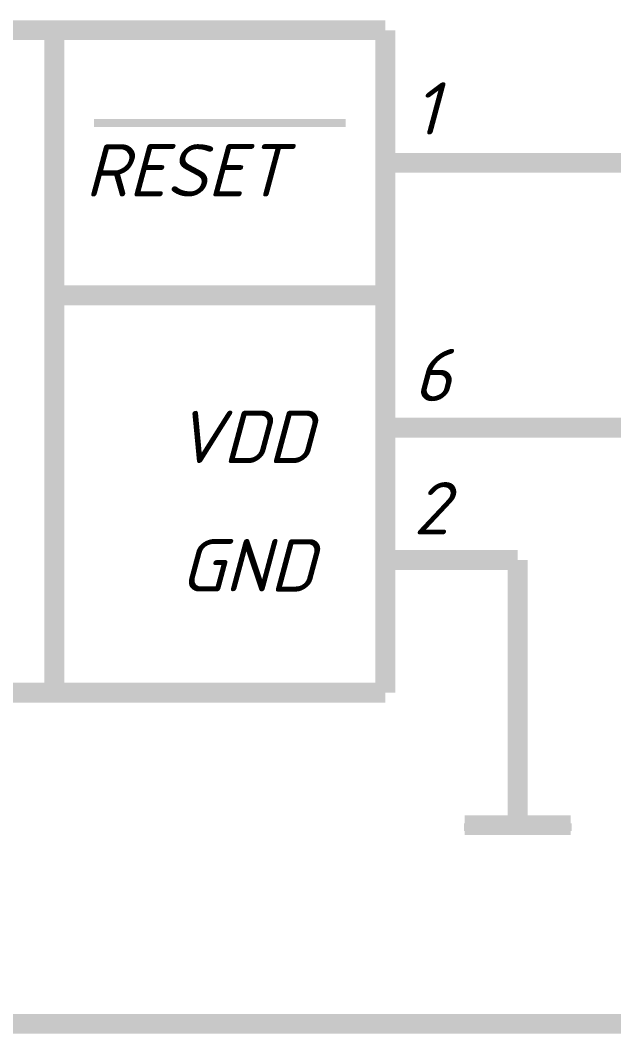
# Model space of a CAD drawing. Header units: inches. Extents: x 0 to 841, y 0 to 594.
# Drawn here: x 278.73 to 301.14, y 429.62 to 467.87 of the extents above; entities that cross this region are included whole.
import ezdxf

# ---------------------------------------------------------------- set-up
doc = ezdxf.new("R2010")
doc.units = ezdxf.units.IN
doc.layers.add('Sheet', color=255, linetype='Continuous')
doc.styles.get("Standard").update_dxf_attribs({"font": 'isocpeui.ttf'})

msp = doc.modelspace()

# ---------------------------------------------------------------- linework, layer by layer
at = {"layer": 'Sheet'}
for points in [[(292.513, 467.499, 0.749, 0.749, 0), (257.512, 467.499, 0.749, 0.749, 0)], [(280.015, 467.499, 0.749, 0.749, 0), (280.015, 442.49, 0.749, 0.749, 0)], [(292.513, 442.49, 0.749, 0.749, 0), (292.513, 467.499, 0.749, 0.749, 0)], [(281.509, 463.995, 0.3, 0.3, 0), (291.008, 463.995, 0.3, 0.3, 0)], [(232.517, 462.49, 0.749, 0.749, 0), (212.518, 462.49, 0.749, 0.749, 0), (212.518, 429.992, 0.749, 0.749, 0), (350.005, 429.992, 0.749, 0.749, 0)], [(292.513, 462.49, 0.749, 0.749, 0), (297.51, 462.49, 0.749, 0.749, 0)], [(292.513, 462.49, 0.3, 0.3, 0), (297.51, 462.49, 0.3, 0.3, 0)], [(297.51, 462.49, 0.749, 0.749, 0), (302.518, 462.49, 0.749, 0.749, 0)], [(292.513, 457.493, 0.749, 0.749, 0), (280.015, 457.493, 0.749, 0.749, 0)], [(292.513, 452.496, 0.749, 0.749, 0), (297.51, 452.496, 0.749, 0.749, 0)], [(292.513, 452.496, 0.3, 0.3, 0), (297.51, 452.496, 0.3, 0.3, 0)], [(312.512, 452.496, 0.749, 0.749, 0), (307.515, 452.496, 0.749, 0.749, 0), (297.51, 452.496, 0.749, 0.749, 0)], [(292.513, 447.499, 0.749, 0.749, 0), (297.51, 447.499, 0.749, 0.749, 0)], [(292.513, 447.499, 0.3, 0.3, 0), (297.51, 447.499, 0.3, 0.3, 0)], [(297.51, 442.49, 0.749, 0.749, 0), (297.51, 447.499, 0.749, 0.749, 0)], [(257.512, 442.49, 0.749, 0.749, 0), (292.513, 442.49, 0.749, 0.749, 0)], [(297.51, 442.49, 0.749, 0.749, 0), (297.51, 437.493, 0.749, 0.749, 0)], [(297.51, 442.49, 0.3, 0.3, 0), (297.51, 437.415, 0.3, 0.3, 0)], [(295.511, 437.493, 0.749, 0.749, 0), (299.509, 437.493, 0.749, 0.749, 0)], [(295.477, 437.415, 0.3, 0.3, 0), (299.542, 437.415, 0.3, 0.3, 0)]]:
    msp.add_lwpolyline(points, format="xyseb", dxfattribs=at)

# ---------------------------------------------------------------- texts
for s, height, p in [('1', 1.976, (293.568, 463.557)), ('RESET', 1.9764, (281.172, 461.221)), ('6', 1.976, (293.568, 453.495)), ('VDD', 1.9764, (284.585, 451.16)), ('2', 1.976, (293.568, 448.465)), ('GND', 1.9764, (284.765, 446.309))]:
    msp.add_text(s, height=height, dxfattribs=at).set_placement(p)

doc.saveas('drawing.dxf')
